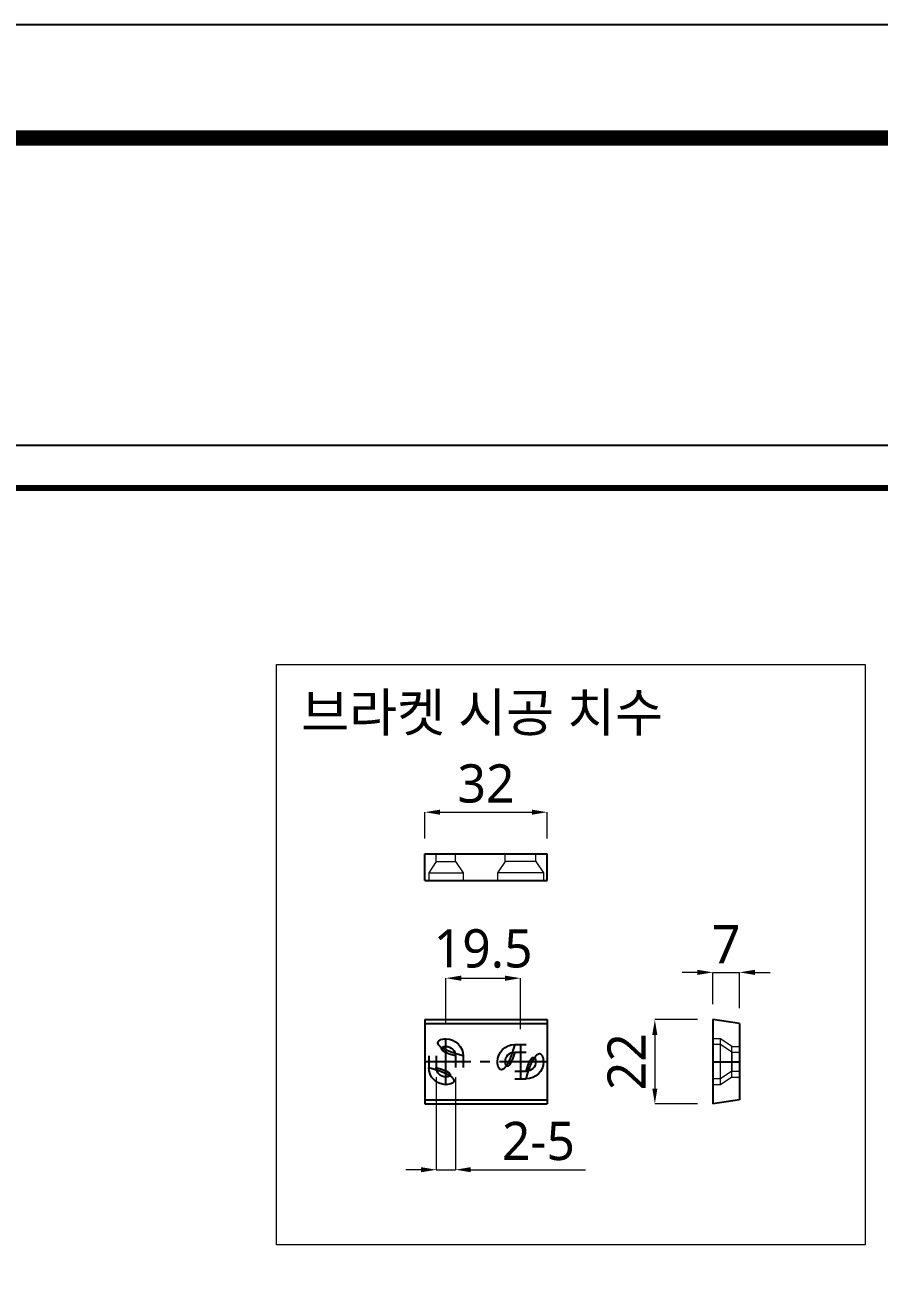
# Model space of a CAD drawing. Extents: x 16296675745 to 16296677481, y -37409619395 to -37409618123.
# Drawn here: x 16296676118.1 to 16296676341.5, y -37409618447.8 to -37409618123.2 of the extents above; entities that cross this region are included whole.
import ezdxf
from ezdxf import colors
from ezdxf.entities.mleader import LeaderData, LeaderLine
from ezdxf.math import Vec2, Vec3

# ---------------------------------------------------------------- set-up
doc = ezdxf.new("R2010")
doc.units = 0
doc.header["$LTSCALE"] = 10
doc.header["$MEASUREMENT"] = 0
doc.header["$PDMODE"] = 3
doc.header["$PDSIZE"] = -10
doc.linetypes.add('CENTER', pattern=[2, 1.25, -0.25, 0.25, -0.25])
doc.linetypes.add('HIDDEN2', pattern=[4.7625, 3.175, -1.5875])
doc.layers.get('0').update_dxf_attribs({"linetype": 'CONTINUOUS'})
doc.layers.get('DEFPOINTS').update_dxf_attribs({"linetype": 'CONTINUOUS'})
doc.layers.add('BODY', color=7, linetype='CONTINUOUS')
doc.styles.add('Daelim Dimension', font='')
doc.styles.get('Daelim Dimension').set_extended_font_data('NanumGothic')
doc.dimstyles.new('DEFAULT', dxfattribs={"dimscale": 2, "dimtxt": 2, "dimasz": 2, "dimexe": 0, "dimexo": 2, "dimgap": 1, "dimtad": 1, "dimdec": 1, "dimzin": 9, "dimdsep": 46, "dimtxsty": 'Daelim Dimension', "dimcen": 0.5, "dimclrd": 252, "dimclre": 252, "dimclrt": 3, "dimadec": 1, "dimazin": 0, "dimtfac": 1, "dimtdec": 1, "dimtix": 1, "dimtmove": 0, "dimatfit": 3, "dimfxl": 1, "dimtolj": 1, "dimtzin": 1, "dimlwd": 9, "dimlwe": 9, "dimarcsym": 0})

# ---------------------------------------------------------------- blocks, each defined once
blk = doc.blocks.new('*D20')
at = {"color": 5, "lineweight": 9, "ltscale": 0.5, "transparency": 16777216}
for p, q in [((16296676222.689251, -37409618335.822807), (16296676222.689251, -37409618328.95433)), ((16296676226.689251, -37409618328.95433), (16296676250.689251, -37409618328.95433)), ((16296676254.689251, -37409618335.822807), (16296676254.689251, -37409618328.95433))]:
    blk.add_line(p, q, dxfattribs=at)
at = {"color": 5, "ltscale": 0.5, "transparency": 16777216}
for points in [[(16296676226.689251, -37409618328.287666), (16296676226.689251, -37409618329.620987), (16296676222.689251, -37409618328.95433)], [(16296676250.689251, -37409618328.287666), (16296676250.689251, -37409618329.620987), (16296676254.689251, -37409618328.95433)]]:
    blk.add_solid(points, dxfattribs=at)
at = {"layer": 'DEFPOINTS', "color": 0, "ltscale": 0.5, "transparency": 16777216}
for p in [(16296676254.689251, -37409618328.95433), (16296676222.689251, -37409618339.822807), (16296676254.689251, -37409618339.822807)]:
    blk.add_point(p, dxfattribs=at)
at = {"color": 7, "ltscale": 0.5, "transparency": 16777216, "insert": (16296676238.689251, -37409618321.503677), "char_height": 10, "attachment_point": 5, "style": 'Daelim Dimension'}
blk.add_mtext('\\A1;32', dxfattribs=at)
blk = doc.blocks.new('*D21')
at = {"color": 5, "lineweight": 9, "ltscale": 0.5, "transparency": 16777216}
for p, q in [((16296676293.97979, -37409618383.1437), (16296676282.83052, -37409618383.1437)), ((16296676282.83052, -37409618387.1437), (16296676282.83052, -37409618401.1437)), ((16296676293.97979, -37409618405.1437), (16296676282.83052, -37409618405.1437))]:
    blk.add_line(p, q, dxfattribs=at)
at = {"color": 5, "ltscale": 0.5, "transparency": 16777216}
for points in [[(16296676282.16385, -37409618387.1437), (16296676283.49718, -37409618387.1437), (16296676282.83052, -37409618383.1437)], [(16296676282.16385, -37409618401.1437), (16296676283.49718, -37409618401.1437), (16296676282.83052, -37409618405.1437)]]:
    blk.add_solid(points, dxfattribs=at)
at = {"layer": 'DEFPOINTS', "color": 0, "ltscale": 0.5, "transparency": 16777216}
for p in [(16296676297.97979, -37409618383.1437), (16296676282.83052, -37409618405.1437), (16296676297.97979, -37409618405.1437)]:
    blk.add_point(p, dxfattribs=at)
at = {"color": 7, "ltscale": 0.5, "transparency": 16777216, "insert": (16296676275.4371, -37409618394.1437), "char_height": 10, "attachment_point": 5, "rotation": 90, "style": 'Daelim Dimension'}
blk.add_mtext('\\A1;22', dxfattribs=at)
blk = doc.blocks.new('*D13')
at = {"color": 5, "lineweight": 9, "ltscale": 0.5, "transparency": 16777216}
for p, q in [((16296676228.18925, -37409618384.1437), (16296676228.18925, -37409618372.32337)), ((16296676232.18925, -37409618372.32337), (16296676243.68925, -37409618372.32337)), ((16296676247.68925, -37409618385.6437), (16296676247.68925, -37409618372.32337))]:
    blk.add_line(p, q, dxfattribs=at)
at = {"color": 5, "ltscale": 0.5, "transparency": 16777216}
for points in [[(16296676232.18925, -37409618371.65671), (16296676232.18925, -37409618372.99004), (16296676228.18925, -37409618372.32337)], [(16296676243.68925, -37409618371.65671), (16296676243.68925, -37409618372.99004), (16296676247.68925, -37409618372.32337)]]:
    blk.add_solid(points, dxfattribs=at)
at = {"layer": 'DEFPOINTS', "color": 0, "ltscale": 0.5, "transparency": 16777216}
for p in [(16296676247.68925, -37409618372.32337), (16296676228.18925, -37409618388.1437), (16296676247.68925, -37409618389.6437)]:
    blk.add_point(p, dxfattribs=at)
at = {"color": 7, "ltscale": 0.5, "transparency": 16777216, "insert": (16296676237.93925, -37409618364.62237), "char_height": 10, "attachment_point": 5, "style": 'Daelim Dimension'}
blk.add_mtext('\\A1;19.5', dxfattribs=at)
blk = doc.blocks.new('*D22')
at = {"color": 5, "lineweight": 9, "ltscale": 0.5, "transparency": 16777216}
for p, q in [((16296676225.689251, -37409618398.1437), (16296676225.689251, -37409618422.360733)), ((16296676230.689251, -37409618398.1437), (16296676230.689251, -37409618422.360733)), ((16296676221.689251, -37409618422.360733), (16296676217.689251, -37409618422.360733)), ((16296676225.689251, -37409618422.360733), (16296676230.689251, -37409618422.360733)), ((16296676234.689251, -37409618422.360733), (16296676264.69669, -37409618422.360733))]:
    blk.add_line(p, q, dxfattribs=at)
at = {"color": 5, "ltscale": 0.5, "transparency": 16777216}
for points in [[(16296676221.689251, -37409618421.694061), (16296676221.689251, -37409618423.02739), (16296676225.689251, -37409618422.360733)], [(16296676234.689251, -37409618421.694061), (16296676234.689251, -37409618423.02739), (16296676230.689251, -37409618422.360733)]]:
    blk.add_solid(points, dxfattribs=at)
at = {"layer": 'DEFPOINTS', "color": 0, "ltscale": 0.5, "transparency": 16777216}
for p in [(16296676225.689251, -37409618394.1437), (16296676230.689251, -37409618394.1437), (16296676225.689251, -37409618422.360733)]:
    blk.add_point(p, dxfattribs=at)
at = {"color": 7, "ltscale": 0.5, "transparency": 16777216, "insert": (16296676252.396259, -37409618414.917236), "char_height": 10, "attachment_point": 5, "style": 'Daelim Dimension'}
blk.add_mtext('\\A1;2-5', dxfattribs=at)
blk = doc.blocks.new('*D23')
at = {"color": 5, "lineweight": 9, "ltscale": 0.5, "transparency": 16777216}
for p, q in [((16296676293.97979, -37409618370.800926), (16296676289.97979, -37409618370.800926)), ((16296676297.97979, -37409618379.1437), (16296676297.97979, -37409618370.800926)), ((16296676297.97979, -37409618370.800926), (16296676304.97979, -37409618370.800926)), ((16296676304.97979, -37409618380.1437), (16296676304.97979, -37409618370.800926)), ((16296676308.97979, -37409618370.800926), (16296676312.97979, -37409618370.800926))]:
    blk.add_line(p, q, dxfattribs=at)
at = {"color": 5, "ltscale": 0.5, "transparency": 16777216}
for points in [[(16296676293.97979, -37409618370.134262), (16296676293.97979, -37409618371.46759), (16296676297.97979, -37409618370.800926)], [(16296676308.97979, -37409618370.134262), (16296676308.97979, -37409618371.46759), (16296676304.97979, -37409618370.800926)]]:
    blk.add_solid(points, dxfattribs=at)
at = {"layer": 'DEFPOINTS', "color": 0, "ltscale": 0.5, "transparency": 16777216}
for p in [(16296676304.97979, -37409618370.800926), (16296676297.97979, -37409618383.1437), (16296676304.97979, -37409618384.1437)]:
    blk.add_point(p, dxfattribs=at)
at = {"color": 7, "ltscale": 0.5, "transparency": 16777216, "insert": (16296676301.47979, -37409618363.464729), "char_height": 10, "attachment_point": 5, "style": 'Daelim Dimension'}
blk.add_mtext('\\A1;7', dxfattribs=at)

msp = doc.modelspace()

# ---------------------------------------------------------------- linework, layer by layer
for p, q in [((16296676222.689251, -37409618346.822807), (16296676222.689251, -37409618339.822807)), ((16296676222.689251, -37409618339.822807), (16296676254.689251, -37409618339.822807)), ((16296676254.689251, -37409618346.822807), (16296676254.689251, -37409618339.822807)), ((16296676222.689251, -37409618346.822807), (16296676254.689251, -37409618346.822807)), ((16296676222.689251, -37409618383.1437), (16296676254.689251, -37409618383.1437)), ((16296676222.689251, -37409618383.1437), (16296676222.689251, -37409618405.1437)), ((16296676254.689251, -37409618383.1437), (16296676254.689251, -37409618405.1437)), ((16296676297.97979, -37409618383.1437), (16296676297.97979, -37409618405.1437)), ((16296676304.97979, -37409618384.1437), (16296676297.97979, -37409618383.1437)), ((16296676304.97979, -37409618384.1437), (16296676304.97979, -37409618404.1437)), ((16296676222.689251, -37409618405.1437), (16296676254.689251, -37409618405.1437)), ((16296676304.97979, -37409618404.1437), (16296676297.97979, -37409618405.1437))]:
    msp.add_line(p, q)
at = {"linetype": 'HIDDEN2', "lineweight": 5}
for p, q in [((16296676225.689251, -37409618341.822807), (16296676223.689251, -37409618344.822807)), ((16296676225.689251, -37409618341.822807), (16296676225.689251, -37409618339.822807)), ((16296676225.689251, -37409618341.822807), (16296676230.689251, -37409618341.822807)), ((16296676230.689251, -37409618341.822807), (16296676230.689251, -37409618339.822807)), ((16296676230.689251, -37409618341.822807), (16296676232.689251, -37409618344.822807)), ((16296676243.689251, -37409618341.822807), (16296676241.689251, -37409618344.822807)), ((16296676243.689251, -37409618341.822807), (16296676243.689251, -37409618339.822807)), ((16296676251.689251, -37409618341.822807), (16296676243.689251, -37409618341.822807)), ((16296676251.689251, -37409618341.822807), (16296676251.689251, -37409618339.822807)), ((16296676251.689251, -37409618341.822807), (16296676253.689251, -37409618344.822807)), ((16296676223.689251, -37409618344.822807), (16296676232.689251, -37409618344.822807)), ((16296676223.689251, -37409618344.822807), (16296676223.689251, -37409618346.822807)), ((16296676232.689251, -37409618344.822807), (16296676232.689251, -37409618346.822807)), ((16296676253.689251, -37409618344.822807), (16296676241.689251, -37409618344.822807)), ((16296676241.689251, -37409618344.822807), (16296676241.689251, -37409618346.822807)), ((16296676253.689251, -37409618344.822807), (16296676253.689251, -37409618346.822807)), ((16296676299.97979, -37409618388.1437), (16296676297.97979, -37409618388.1437)), ((16296676299.97979, -37409618389.6437), (16296676297.97979, -37409618389.6437)), ((16296676302.97979, -37409618390.1437), (16296676299.97979, -37409618388.1437)), ((16296676299.97979, -37409618400.1437), (16296676299.97979, -37409618388.1437)), ((16296676302.97979, -37409618391.6437), (16296676299.97979, -37409618389.6437)), ((16296676302.97979, -37409618390.1437), (16296676304.97979, -37409618390.1437)), ((16296676302.97979, -37409618398.1437), (16296676302.97979, -37409618390.1437)), ((16296676302.97979, -37409618391.6437), (16296676304.97979, -37409618391.6437)), ((16296676302.97979, -37409618391.6437), (16296676302.97979, -37409618396.6437)), ((16296676302.97979, -37409618396.6437), (16296676299.97979, -37409618398.6437)), ((16296676302.97979, -37409618396.6437), (16296676304.97979, -37409618396.6437)), ((16296676299.97979, -37409618398.6437), (16296676297.97979, -37409618398.6437)), ((16296676299.97979, -37409618400.1437), (16296676297.97979, -37409618400.1437)), ((16296676302.97979, -37409618398.1437), (16296676299.97979, -37409618400.1437)), ((16296676302.97979, -37409618398.1437), (16296676304.97979, -37409618398.1437))]:
    msp.add_line(p, q, dxfattribs=at)
at = {"linetype": 'HIDDEN2'}
for p, q in [((16296676222.689251, -37409618384.1437), (16296676254.689251, -37409618384.1437)), ((16296676222.689251, -37409618404.1437), (16296676254.689251, -37409618404.1437))]:
    msp.add_line(p, q, dxfattribs=at)
at = {"color": 1, "linetype": 'CENTER'}
for p, q in [((16296676228.189251, -37409618400.1437), (16296676228.189251, -37409618388.1437)), ((16296676247.689251, -37409618389.6437), (16296676247.689251, -37409618398.6437)), ((16296676254.689251, -37409618394.1437), (16296676222.689251, -37409618394.1437)), ((16296676297.97979, -37409618394.1437), (16296676304.97979, -37409618394.1437))]:
    msp.add_line(p, q, dxfattribs=at)
at = {"linetype": 'ByBlock', "ltscale": 3}
for p, q in [((16296676246.189251, -37409618389.6437), (16296676249.189251, -37409618389.6437)), ((16296676223.689251, -37409618392.6437), (16296676223.689251, -37409618395.6437)), ((16296676225.689251, -37409618392.6437), (16296676225.689251, -37409618395.6437)), ((16296676230.689251, -37409618392.6437), (16296676230.689251, -37409618395.6437)), ((16296676232.689251, -37409618392.6437), (16296676232.689251, -37409618395.6437)), ((16296676246.189251, -37409618391.6437), (16296676249.189251, -37409618391.6437)), ((16296676246.189251, -37409618396.6437), (16296676249.189251, -37409618396.6437)), ((16296676246.189251, -37409618398.6437), (16296676249.189251, -37409618398.6437))]:
    msp.add_line(p, q, dxfattribs=at)
at = {"ltscale": 0.5}
for points in [[(16296675745.032089, -37409619395.241547), (16296677481.032089, -37409619395.241547), (16296677481.032089, -37409618123.241547), (16296675745.032089, -37409618123.241547)], [(16296675826.83497, -37409618710.177017), (16296676477.83497, -37409618710.177017), (16296676477.83497, -37409618233.177017), (16296675826.83497, -37409618233.177017)]]:
    msp.add_lwpolyline(points, close=True, dxfattribs=at)
at = {"color": 5, "linetype": 'ByBlock', "lineweight": 200}
for points, const_width in [([(16296675772.947269, -37409619340.775627), (16296677452.947269, -37409619340.775627), (16296677452.947269, -37409618152.775627), (16296675772.947269, -37409618152.775627)], 4), ([(16296675837.303169, -37409618689.752296), (16296676467.303169, -37409618689.752296), (16296676467.303169, -37409618244.252296), (16296675837.303169, -37409618244.252296)], 1.5)]:
    msp.add_lwpolyline(points, close=True, dxfattribs=dict(at, const_width=const_width))
at = {"linetype": 'ByBlock', "ltscale": 3}
for centre, radius, start, end in [((16296676228.189251, -37409618392.6437), 4.5, 0, 180), ((16296676228.189251, -37409618392.6437), 2.5, 0, 180), ((16296676246.189251, -37409618394.1437), 4.5, 90, 270), ((16296676249.189251, -37409618394.1437), 4.5, 270, 90), ((16296676246.189251, -37409618394.1437), 2.5, 90, 270), ((16296676249.189251, -37409618394.1437), 2.5, 270, 90), ((16296676228.189251, -37409618395.6437), 4.5, 180, 0), ((16296676228.189251, -37409618395.6437), 2.5, 180, 0)]:
    msp.add_arc(centre, radius, start, end, dxfattribs=at)
at = {"layer": 'BODY', "lineweight": 5, "ltscale": 0.7}
msp.add_lwpolyline([(16296676183.904591, -37409618290.33152), (16296676337.838961, -37409618290.33152), (16296676337.838961, -37409618441.950607), (16296676183.904591, -37409618441.950607)], close=True, dxfattribs=at)

# ---------------------------------------------------------------- texts
at = {"ltscale": 0.5, "insert": (16296676190.34104, -37409618297.901749), "char_height": 10, "attachment_point": 1, "style": 'Daelim Dimension'}
msp.add_mtext('브라켓 시공 치수', dxfattribs=at)

# ---------------------------------------------------------------- dimensions: what is measured, and where the dimension line sits
at = {"ltscale": 0.5}
for base, p1, p2, picture, middle in [((16296676254.689251, -37409618328.95433), (16296676222.689251, -37409618339.822807), (16296676254.689251, -37409618339.822807), '*D20', (16296676238.689251, -37409618321.503677)), ((16296676304.97979, -37409618370.800926), (16296676297.97979, -37409618383.1437), (16296676304.97979, -37409618384.1437), '*D23', (16296676301.47979, -37409618363.464729))]:
    dim = msp.add_linear_dim(base=base, p1=p1, p2=p2, dimstyle='DEFAULT', override={"dimtxt": 5, "dimclrd": 5, "dimclre": 5, "dimclrt": 7}, dxfattribs=at)
    dim.commit()
    dim.dimension.update_dxf_attribs({"geometry": picture, "text_midpoint": middle})
dim = msp.add_linear_dim(base=(16296676247.689251, -37409618372.323372), p1=(16296676228.189251, -37409618388.1437), p2=(16296676247.689251, -37409618389.6437), dimstyle='DEFAULT', override={"dimtxt": 5, "dimclrd": 5, "dimclre": 5, "dimclrt": 7}, dxfattribs=at)
dim.commit()
dim.dimension.update_dxf_attribs({"geometry": '*D13', "text_midpoint": (16296676237.939251, -37409618372.323372), "dimtype": 160})
dim = msp.add_linear_dim(base=(16296676282.830521, -37409618405.1437), p1=(16296676297.97979, -37409618383.1437), p2=(16296676297.97979, -37409618405.1437), angle=270, dimstyle='DEFAULT', override={"dimtxt": 5, "dimclrd": 5, "dimclre": 5, "dimclrt": 7}, dxfattribs=at)
dim.commit()
dim.dimension.update_dxf_attribs({"geometry": '*D21', "text_midpoint": (16296676282.830521, -37409618394.1437), "dimtype": 161})
dim = msp.add_linear_dim(base=(16296676225.689251, -37409618422.360733), p1=(16296676230.689251, -37409618394.1437), p2=(16296676225.689251, -37409618394.1437), text='2-<>', dimstyle='DEFAULT', override={"dimtxt": 5, "dimclrd": 5, "dimclre": 5, "dimclrt": 7}, dxfattribs=at)
dim.commit()
dim.dimension.update_dxf_attribs({"geometry": '*D22', "text_midpoint": (16296676252.396259, -37409618422.360733), "dimtype": 160})

# ---------------------------------------------------------------- leaders
ml = msp.add_multileader_mtext('Standard', dxfattribs=at)
ml.set_content('미끄럼 방지 패드', color=256, style='Daelim Dimension')
ml.set_leader_properties(color=5)
ml.build(insert=Vec2(0, 0))
ml.multileader.update_dxf_attribs({"text_left_attachment_type": 6, "text_right_attachment_type": 6, "dogleg_length": 0.36, "arrow_head_size": 5})
ctx = ml.context
ctx.base_point, ctx.char_height, ctx.arrow_head_size, ctx.landing_gap_size, ctx.plane_origin = Vec3(16296676116.1394, -37409618470.806976), 10, 5, 0.09, Vec3(16296676111.95026, -37409618379.68856)
ctx.left_attachment, ctx.right_attachment = 6, 6
notes = []
notes.append((ctx, [(0, (1, 1, 0), (16296676115.7794, -37409618470.806976), (1, 0), 0.36, [(0, [(16296676064.842239, -37409618376.059418)], 0, [])])]))
ctx.mtext.insert, ctx.mtext.flow_direction = Vec3(16296676116.229401, -37409618458.746887), 5
for ctx, leaders in notes:
    for number, flags, end, landing, length, lines in leaders:
        leader = LeaderData()
        leader.index, (leader.has_last_leader_line, leader.has_dogleg_vector, leader.attachment_direction) = number, flags
        leader.last_leader_point, leader.dogleg_vector, leader.dogleg_length = Vec3(end), Vec3(landing), length
        for number, points, colour, breaks in lines:
            line = LeaderLine()
            line.index, line.vertices, line.color, line.breaks = number, Vec3.list(points), colors.encode_raw_color(colour), breaks
            leader.lines.append(line)
        ctx.leaders.append(leader)

doc.saveas('drawing.dxf')
